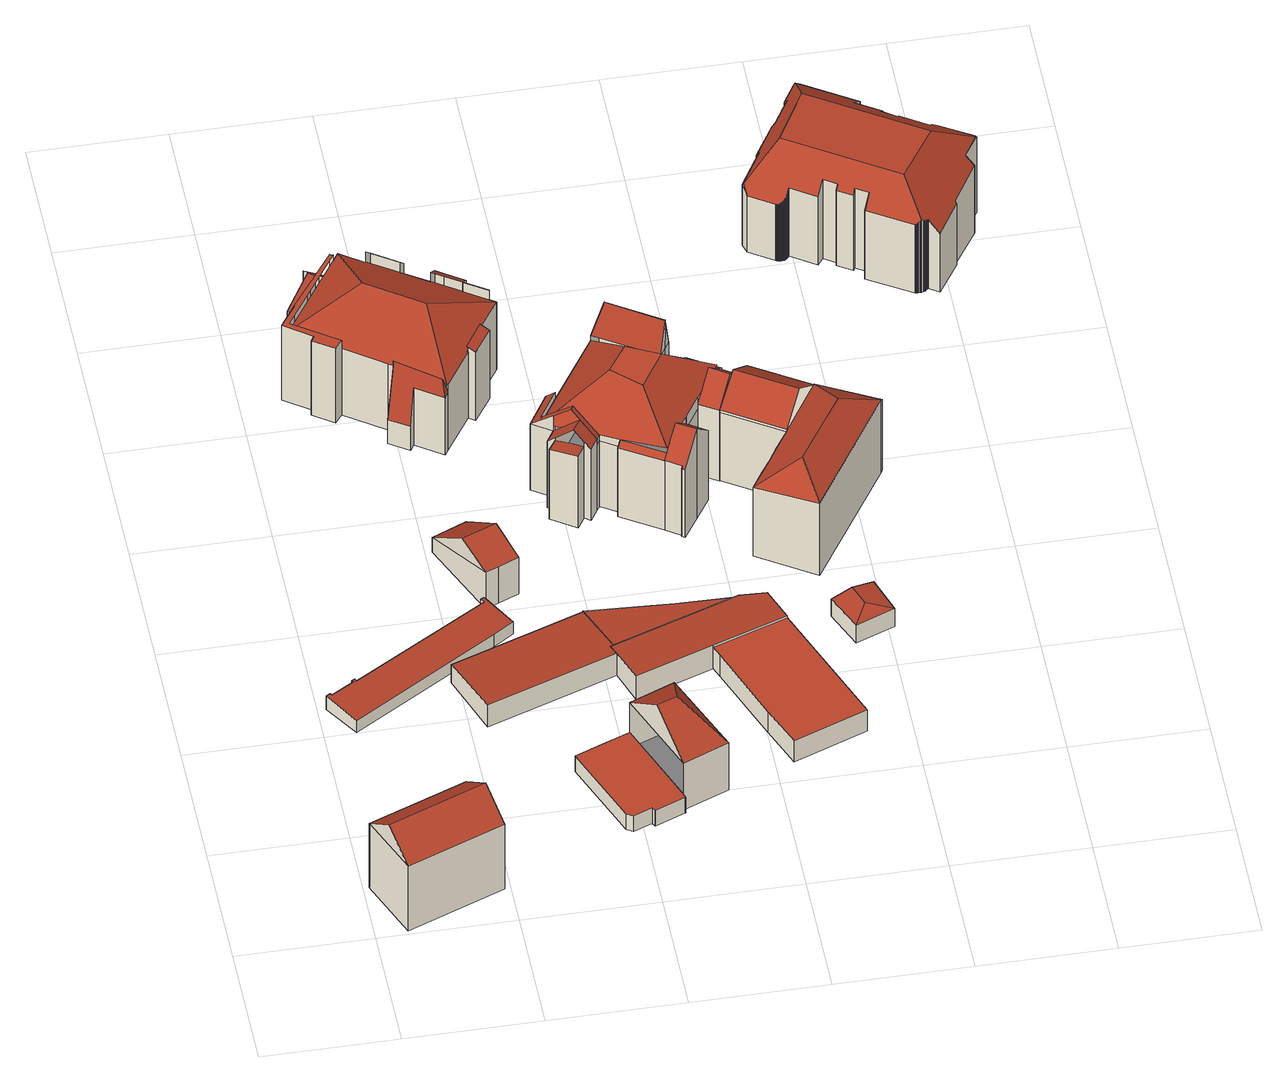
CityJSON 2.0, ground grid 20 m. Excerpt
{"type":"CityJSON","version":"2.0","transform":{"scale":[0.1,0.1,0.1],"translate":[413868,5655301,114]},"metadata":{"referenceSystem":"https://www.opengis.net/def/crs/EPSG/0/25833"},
"CityObjects":{
"building1":{"type":"Building","attributes":{"Dachtyp_tdc":"tdcGableRoof","Gemeindeschluessel":14612000,"Dachneigung":37.29,"QualitaetDacherkennung":88,"Geometrietyp2DReferenz":"3000","measuredHeight":16.18,"function":"31001_9998","roofType":"3100"},"geometry":[{"type":"Solid","lod":"2","boundaries":[[[[0,1,2,3]],[[1,4,5,2]],[[4,6,7,5]],[[6,0,3,7]],[[4,1,8]],[[0,6,9]],[[1,0,9,8]],[[6,4,8,9]],[[3,2,5,7]]]],"semantics":{"surfaces":[{"type":"WallSurface"},{"type":"RoofSurface"},{"type":"GroundSurface"}],"values":[[0,0,0,0,0,0,1,1,2]]}}]},
"building2":{"type":"Building","attributes":{"Dachtyp_tdc":"tdcPolyFlatRoof","Gemeindeschluessel":14612000,"Dachneigung":3.38,"QualitaetDacherkennung":61,"Geometrietyp2DReferenz":"3000","measuredHeight":2.63,"function":"31001_2463","roofType":"2100"},"geometry":[{"type":"Solid","lod":"2","boundaries":[[[[10,11,12,13]],[[11,14,15,12]],[[14,16,17,15]],[[16,18,19,17]],[[18,20,21,19]],[[20,22,23,21]],[[22,24,25,23]],[[24,26,27,25]],[[26,28,29,27]],[[28,30,31,29]],[[30,32,33,31]],[[32,34,35,33]],[[32,30,28,26,24,22,20,18,16,14,11,10,36,34]],[[35,37,13,12,15,17,19,21,23,25,27,29,31,33]],[[34,36,37,35]],[[36,10,13,37]]]],"semantics":{"surfaces":[{"type":"WallSurface"},{"type":"RoofSurface"},{"type":"GroundSurface"}],"values":[[0,0,0,0,0,0,0,0,0,0,0,0,1,2,0,0]]}}]},
"building3":{"type":"Building","attributes":{"Dachtyp_tdc":"tdcPolyFlatRoof","Gemeindeschluessel":14612000,"Dachneigung":4.3,"QualitaetDacherkennung":86,"Geometrietyp2DReferenz":"3000","measuredHeight":4.18,"function":"31001_9998","roofType":"2100"},"geometry":[{"type":"Solid","lod":"2","boundaries":[[[[38,39,40,41]],[[39,42,43,40]],[[42,44,45,43]],[[44,46,47,45]],[[44,42,39,38,48,49,50,46]],[[47,51,52,53,41,40,43,45]],[[46,50,51,47]],[[50,49,52,51]],[[49,48,53,52]],[[48,38,41,53]]]],"semantics":{"surfaces":[{"type":"WallSurface"},{"type":"RoofSurface"},{"type":"GroundSurface"}],"values":[[0,0,0,0,1,2,0,0,0,0]]}}]},
"building4":{"type":"Building","attributes":{"Dachtyp_tdc":"tdcFreeFormRoof","Gemeindeschluessel":14612000,"Dachneigung":38.06,"QualitaetDacherkennung":3,"Geometrietyp2DReferenz":"3000","measuredHeight":8.78,"function":"31001_2463","roofType":"5000"},"geometry":[{"type":"Solid","lod":"2","boundaries":[[[[54,55,56,57]],[[55,58,59,56]],[[58,60,61,59]],[[60,62,63,61]],[[62,54,57,63]],[[62,60,64,65,54]],[[65,64,58,55]],[[60,58,64]],[[55,54,65]],[[57,56,59,61,63]]]],"semantics":{"surfaces":[{"type":"WallSurface"},{"type":"RoofSurface"},{"type":"GroundSurface"}],"values":[[0,0,0,0,0,1,1,0,0,2]]}}]},
"building5":{"type":"Building","attributes":{"Gemeindeschluessel":14612000,"Geometrietyp2DReferenz":"3000","function":"31001_9998","roofType":"9999"},"children":["building5-1","building5-2"]},
"building5-1":{"type":"BuildingPart","attributes":{"Dachtyp_tdc":"tdcHipAndGableRoof","Dachneigung":52.91,"QualitaetDacherkennung":80,"Geometrietyp2DReferenz":"3000","measuredHeight":14.24,"roofType":"5000"},"parents":["building5"],"geometry":[{"type":"MultiSurface","lod":"2","boundaries":[[[66,67,68,69,70]],[[71,72,73,74,75]],[[72,66,70,73]],[[66,72,76]],[[77,76,72,71]],[[66,76,77,67]],[[67,77,71]],[[70,69,74,73]]],"semantics":{"surfaces":[{"type":"WallSurface"},{"type":"RoofSurface"},{"type":"GroundSurface"}],"values":[0,0,0,1,1,1,0,2]}}]},
"building5-2":{"type":"BuildingPart","attributes":{"Dachtyp_tdc":"tdcPolyFlatRoof","Dachneigung":0,"QualitaetDacherkennung":0,"Geometrietyp2DReferenz":"3000","measuredHeight":3.03,"roofType":"9999"},"parents":["building5"],"geometry":[{"type":"MultiSurface","lod":"2","boundaries":[[[78,79,80,81,82,83,68,75,84,85,86,87]],[[87,86,88,89]],[[86,85,90,88]],[[85,84,91,90]],[[84,75,74,91]],[[68,83,92,69]],[[83,82,93,92]],[[82,81,94,93]],[[81,80,95,94]],[[80,79,96,95]],[[79,78,97,96]],[[78,87,89,97]],[[89,88,90,91,74,69,92,93,94,95,96,97]],[[69,74,75,68]]],"semantics":{"surfaces":[{"type":"RoofSurface"},{"type":"WallSurface"},{"type":"GroundSurface"},{"type":"ClosureSurface","isClosure":"1","QuelleClosure":"LoD1Solid"}],"values":[0,1,1,1,1,1,1,1,1,1,1,1,2,3]}}]},
"building6":{"type":"Building","attributes":{"Gemeindeschluessel":14612000,"Geometrietyp2DReferenz":"3000","function":"31001_9998","roofType":"9999"},"children":["building6-1","building6-2","building6-3","building6-4","building6-5","building6-6","building6-7"]},
"building6-1":{"type":"BuildingPart","attributes":{"Dachtyp_tdc":"tdcHipRoof","Dachneigung":30.24,"QualitaetDacherkennung":54,"Geometrietyp2DReferenz":"3000","measuredHeight":17.68,"roofType":"3200"},"parents":["building6"],"geometry":[{"type":"MultiSurface","lod":"2","boundaries":[[[98,99,100,101]],[[99,102,103,100]],[[102,104,105,103]],[[106,107,108,109]],[[110,111,112,113]],[[111,114,115,112]],[[116,117,118,119]],[[117,120,121,122,118]],[[123,124,125,126,127]],[[124,128,129,125]],[[120,117,116,130,114,111,131]],[[99,98,132,133]],[[111,110,107,106,104,102,99,133,131]],[[132,128,124,123,120,131,133]],[[129,134,101,100,103,105,109,108,113,112,115,135,119,118,122,126,125]]],"semantics":{"surfaces":[{"type":"WallSurface"},{"type":"RoofSurface"},{"type":"GroundSurface"}],"values":[0,0,0,0,0,0,0,0,0,0,1,1,1,1,2]}}]},
"building6-2":{"type":"BuildingPart","attributes":{"Dachtyp_tdc":"tdcPolyFlatRoof","Dachneigung":23.88,"QualitaetDacherkennung":49,"Geometrietyp2DReferenz":"3000","measuredHeight":13.72,"roofType":"2100"},"parents":["building6"],"geometry":[{"type":"MultiSurface","lod":"2","boundaries":[[[136,137,138,115,114]],[[137,139,140,138]],[[139,141,116,119,140]],[[141,139,137,136,142]],[[135,115,138,140,119]]],"semantics":{"surfaces":[{"type":"WallSurface"},{"type":"RoofSurface"},{"type":"GroundSurface"}],"values":[0,0,0,1,2]}}]},
"building6-3":{"type":"BuildingPart","attributes":{"Dachtyp_tdc":"tdcGableRoof","Dachneigung":44.89,"QualitaetDacherkennung":18,"Geometrietyp2DReferenz":"3000","measuredHeight":14.55,"roofType":"3100"},"parents":["building6"],"geometry":[{"type":"MultiSurface","lod":"2","boundaries":[[[143,144,145,146]],[[144,147,148,145]],[[147,149,150,148]],[[149,151,152,150]],[[151,153,154,152]],[[155,156,157,158]],[[156,143,146,157]],[[159,160,153,151,149,147,144,143]],[[143,156,155,161,159]],[[146,145,148,150,152,154,162,158,157]]],"semantics":{"surfaces":[{"type":"WallSurface"},{"type":"RoofSurface"},{"type":"GroundSurface"}],"values":[0,0,0,0,0,0,0,1,1,2]}}]},
"building6-4":{"type":"BuildingPart","attributes":{"Dachtyp_tdc":"tdcPolyFlatRoof","Dachneigung":34.25,"QualitaetDacherkennung":25,"Geometrietyp2DReferenz":"3000","measuredHeight":14.96,"roofType":"2100"},"parents":["building6"],"geometry":[{"type":"MultiSurface","lod":"2","boundaries":[[[163,164,165,108,107]],[[164,166,167,165]],[[166,168,169,167]],[[168,170,171,169]],[[170,172,113,171]],[[172,173,110,113]],[[172,170,168,166,164,163,173]],[[108,165,167,169,171,113]]],"semantics":{"surfaces":[{"type":"WallSurface"},{"type":"RoofSurface"},{"type":"GroundSurface"}],"values":[0,0,0,0,0,0,1,2]}}]},
"building6-5":{"type":"BuildingPart","attributes":{"Dachtyp_tdc":"tdcFreeFormRoof","Dachneigung":79.54,"QualitaetDacherkennung":32,"Geometrietyp2DReferenz":"3000","measuredHeight":13.86,"roofType":"5000"},"parents":["building6"],"geometry":[{"type":"MultiSurface","lod":"2","boundaries":[[[174,175,176,177]],[[175,178,179,176]],[[178,180,181,179]],[[180,182,183,181]],[[182,184,185,183]],[[184,127,126,185]],[[186,174,177,118]],[[184,182,180,178,175,174,187]],[[174,186,187]],[[186,121,127,184,187]],[[177,176,179,181,183,185,126,122,118]]],"semantics":{"surfaces":[{"type":"WallSurface"},{"type":"RoofSurface"},{"type":"GroundSurface"}],"values":[0,0,0,0,0,0,0,1,1,1,2]}}]},
"building6-6":{"type":"BuildingPart","attributes":{"Dachtyp_tdc":"tdcPolyFlatRoof","Dachneigung":43.82,"QualitaetDacherkennung":27,"Geometrietyp2DReferenz":"3000","measuredHeight":15.1,"roofType":"2100"},"parents":["building6"],"geometry":[{"type":"MultiSurface","lod":"2","boundaries":[[[188,189,109,190]],[[189,106,109]],[[191,192,193,105,104]],[[192,188,190,193]],[[192,191,189,188]],[[190,109,105,193]]],"semantics":{"surfaces":[{"type":"WallSurface"},{"type":"RoofSurface"},{"type":"GroundSurface"}],"values":[0,0,0,0,1,2]}}]},
"building6-7":{"type":"BuildingPart","attributes":{"Dachtyp_tdc":"tdcPolyFlatRoof","Dachneigung":0,"QualitaetDacherkennung":6,"Geometrietyp2DReferenz":"3000","measuredHeight":14.35,"roofType":"1000"},"parents":["building6"],"geometry":[{"type":"MultiSurface","lod":"2","boundaries":[[[194,195,196,197]],[[195,198,199,196]],[[198,200,201,199]],[[200,202,155,158,201]],[[203,204,98,101,154,153]],[[205,194,197,129,128]],[[205,206,204,203,160,207,161,202,200,198,195,194]],[[197,196,199,201,158,162,154,101,134,129]]],"semantics":{"surfaces":[{"type":"WallSurface"},{"type":"RoofSurface"},{"type":"GroundSurface"}],"values":[0,0,0,0,0,0,1,2]}}]},
"building7":{"type":"Building","attributes":{"Dachtyp_tdc":"tdcPolyFlatRoof","Gemeindeschluessel":14612000,"Dachneigung":4.76,"QualitaetDacherkennung":68,"Geometrietyp2DReferenz":"3000","measuredHeight":3.74,"function":"31001_9998","roofType":"2100"},"geometry":[{"type":"Solid","lod":"2","boundaries":[[[[208,209,210,45]],[[209,211,212,210]],[[211,213,214,212]],[[213,215,47,214]],[[215,208,45,47]],[[215,213,211,209,208]],[[45,210,212,214,47]]]],"semantics":{"surfaces":[{"type":"WallSurface"},{"type":"RoofSurface"},{"type":"GroundSurface"}],"values":[[0,0,0,0,0,1,2]]}}]},
"building8":{"type":"Building","attributes":{"Dachtyp_tdc":"tdcPolyFlatRoof","Gemeindeschluessel":14612000,"Dachneigung":4.55,"QualitaetDacherkennung":80,"Geometrietyp2DReferenz":"3000","measuredHeight":4.51,"function":"31001_9998","roofType":"2100"},"geometry":[{"type":"Solid","lod":"2","boundaries":[[[[216,217,218,219]],[[49,50,220,221]],[[50,46,222,220]],[[46,223,224,222]],[[223,225,226,224]],[[225,227,228,226]],[[227,216,219,228]],[[227,225,223,46,50,49,217,216]],[[219,218,221,220,222,224,226,228]],[[217,49,221,218]]]],"semantics":{"surfaces":[{"type":"WallSurface"},{"type":"RoofSurface"},{"type":"GroundSurface"}],"values":[[0,0,0,0,0,0,0,1,2,0]]}}]},
"building9":{"type":"Building","attributes":{"Dachtyp_tdc":"tdcPolyFlatRoof","Gemeindeschluessel":14612000,"Dachneigung":0,"QualitaetDacherkennung":78,"Geometrietyp2DReferenz":"3000","measuredHeight":3.99,"function":"31001_9998","roofType":"1000"},"geometry":[{"type":"Solid","lod":"2","boundaries":[[[[229,230,231,232]],[[230,233,234,231]],[[233,235,236,234]],[[235,237,238,236]],[[237,239,240,238]],[[239,229,232,240]],[[239,237,235,233,230,229]],[[232,231,234,236,238,240]]]],"semantics":{"surfaces":[{"type":"WallSurface"},{"type":"RoofSurface"},{"type":"GroundSurface"}],"values":[[0,0,0,0,0,0,1,2]]}}]},
"building10":{"type":"Building","attributes":{"Gemeindeschluessel":14612000,"Geometrietyp2DReferenz":"3000","function":"31001_9998","roofType":"9999"},"children":["building10-1","building10-2","building10-3","building10-4","building10-5","building10-6","building10-7","building10-8","building10-9"]},
"building10-1":{"type":"BuildingPart","attributes":{"Dachtyp_tdc":"tdcCutTentRoof","Dachneigung":41.58,"QualitaetDacherkennung":36,"Geometrietyp2DReferenz":"3000","measuredHeight":19.08,"roofType":"9999"},"parents":["building10"],"geometry":[{"type":"MultiSurface","lod":"2","boundaries":[[[241,242,243,244]],[[245,246,247,248]],[[249,250,251,252]],[[253,254,255,256]],[[242,257,258,259,260]],[[261,262,263,264,242,260,265]],[[266,267,268,269,270,271,272,273,261,265,274]],[[258,275,276,277,278,266,274,259]],[[274,265,260,259]],[[253,279,278,277,280,281,254]],[[249,282,271,270,283,250]],[[245,284,263,262,285,246]],[[286,258,257,241]],[[241,257,242]],[[244,243,248,247,287,252,251,288,289,256,255,290]]],"semantics":{"surfaces":[{"type":"WallSurface"},{"type":"RoofSurface"},{"type":"GroundSurface"}],"values":[0,0,0,0,1,1,1,1,1,0,0,0,0,0,2]}}]},
"building10-2":{"type":"BuildingPart","attributes":{"Dachtyp_tdc":"tdcFreeFormRoof","Dachneigung":39.49,"QualitaetDacherkennung":34,"Geometrietyp2DReferenz":"3000","measuredHeight":17.74,"roofType":"5000"},"parents":["building10"],"geometry":[{"type":"MultiSurface","lod":"2","boundaries":[[[291,292,293,294]],[[292,295,296,293]],[[295,257,241,244,296]],[[281,297,298,255,254]],[[299,300,295,292,301,302,303]],[[304,280,276,303,302]],[[281,280,304,297]],[[291,301,292]],[[257,300,299,258]],[[295,300,257]],[[298,305,294,293,296,244,290,255]]],"semantics":{"surfaces":[{"type":"WallSurface"},{"type":"RoofSurface"},{"type":"GroundSurface"}],"values":[0,0,0,0,1,1,0,0,0,0,2]}}]},
"building10-3":{"type":"BuildingPart","attributes":{"Dachtyp_tdc":"tdcPolyFlatRoof","Dachneigung":45.2,"QualitaetDacherkennung":32,"Geometrietyp2DReferenz":"3000","measuredHeight":14.03,"roofType":"2100"},"parents":["building10"],"geometry":[{"type":"MultiSurface","lod":"2","boundaries":[[[306,307,308,309]],[[307,279,253,256,308]],[[279,307,306,310]],[[289,309,308,256]]],"semantics":{"surfaces":[{"type":"WallSurface"},{"type":"RoofSurface"},{"type":"GroundSurface"}],"values":[0,0,1,2]}}]},
"building10-4":{"type":"BuildingPart","attributes":{"Dachtyp_tdc":"tdcGableRoof","Dachneigung":44.23,"QualitaetDacherkennung":71,"Geometrietyp2DReferenz":"3000","measuredHeight":17.06,"roofType":"3100"},"parents":["building10"],"geometry":[{"type":"MultiSurface","lod":"2","boundaries":[[[311,312,306,309,313]],[[283,314,315,251,250]],[[314,316,317,315]],[[316,318,319,317]],[[318,320,321,319]],[[320,311,313,321]],[[316,314,283,269,322]],[[322,267,323,312,311,320,318,316]],[[313,309,289,288,251,315,317,319,321]]],"semantics":{"surfaces":[{"type":"WallSurface"},{"type":"RoofSurface"},{"type":"GroundSurface"}],"values":[0,0,0,0,0,0,1,1,2]}}]},
"building10-5":{"type":"BuildingPart","attributes":{"Dachtyp_tdc":"tdcGableRoof","Dachneigung":42.2,"QualitaetDacherkennung":54,"Geometrietyp2DReferenz":"3000","measuredHeight":16.28,"roofType":"3100"},"parents":["building10"],"geometry":[{"type":"MultiSurface","lod":"2","boundaries":[[[324,325,326]],[[324,327,328,325]],[[329,330,331,304,332]],[[332,291,327,324,329]],[[328,294,305,298,333,334,335,325]],[[327,291,294,328]],[[304,331,333,298,297]],[[331,330,334,333]],[[330,336,334]]],"semantics":{"surfaces":[{"type":"WallSurface"},{"type":"RoofSurface"},{"type":"GroundSurface"}],"values":[0,0,1,1,2,0,0,0,0]}}]},
"building10-6":{"type":"BuildingPart","attributes":{"Dachtyp_tdc":"tdcGableRoof","Dachneigung":44.76,"QualitaetDacherkennung":48,"Geometrietyp2DReferenz":"3000","measuredHeight":17.11,"roofType":"3100"},"parents":["building10"],"geometry":[{"type":"MultiSurface","lod":"2","boundaries":[[[337,338,339,340]],[[338,341,342,339]],[[341,282,249,252,342]],[[341,338,343]],[[338,337,344,273,345,343]],[[282,341,343,345,272]],[[340,339,342,252,287]]],"semantics":{"surfaces":[{"type":"WallSurface"},{"type":"RoofSurface"},{"type":"GroundSurface"}],"values":[0,0,0,0,1,1,2]}}]},
"building10-7":{"type":"BuildingPart","attributes":{"Dachtyp_tdc":"tdcPolyFlatRoof","Dachneigung":3.52,"QualitaetDacherkennung":26,"Geometrietyp2DReferenz":"3000","measuredHeight":13.69,"roofType":"2100"},"parents":["building10"],"geometry":[{"type":"MultiSurface","lod":"2","boundaries":[[[336,346,347,334]],[[346,348,349,347]],[[348,326,325,349]],[[348,346,336,350,326]],[[335,334,347,349,325]]],"semantics":{"surfaces":[{"type":"WallSurface"},{"type":"RoofSurface"},{"type":"GroundSurface"}],"values":[0,0,0,1,2]}}]},
"building10-8":{"type":"BuildingPart","attributes":{"Dachtyp_tdc":"tdcPolyFlatRoof","Dachneigung":40.1,"QualitaetDacherkennung":25,"Geometrietyp2DReferenz":"3000","measuredHeight":14.19,"roofType":"2100"},"parents":["building10"],"geometry":[{"type":"MultiSurface","lod":"2","boundaries":[[[285,351,352,247,246]],[[351,353,337,340,352]],[[351,285,344,353]],[[340,287,247,352]]],"semantics":{"surfaces":[{"type":"WallSurface"},{"type":"RoofSurface"},{"type":"GroundSurface"}],"values":[0,0,1,2]}}]},
"building10-9":{"type":"BuildingPart","attributes":{"Dachtyp_tdc":"tdcFreeFormRoof","Dachneigung":75.39,"QualitaetDacherkennung":26,"Geometrietyp2DReferenz":"3000","measuredHeight":19.2,"roofType":"5000"},"parents":["building10"],"geometry":[{"type":"MultiSurface","lod":"2","boundaries":[[[354,355,356,357]],[[355,358,359,356]],[[358,284,245,248,359]],[[360,354,357,243,242]],[[361,362,355,354,363]],[[363,354,360]],[[360,264,284,361,363]],[[358,362,361,284]],[[355,362,358]],[[357,356,359,248,243]]],"semantics":{"surfaces":[{"type":"WallSurface"},{"type":"RoofSurface"},{"type":"GroundSurface"}],"values":[0,0,0,0,1,1,1,0,0,2]}}]},
"building11":{"type":"Building","attributes":{"Dachtyp_tdc":"tdcHipAndGableRoof","Gemeindeschluessel":14612000,"Dachneigung":10.67,"QualitaetDacherkennung":38,"Geometrietyp2DReferenz":"3000","measuredHeight":3.96,"function":"31001_9998","roofType":"5000"},"geometry":[{"type":"Solid","lod":"2","boundaries":[[[[364,365,366,367]],[[365,368,369,366]],[[368,370,371,369]],[[370,364,367,371]],[[368,365,372]],[[364,370,373]],[[365,364,373,372]],[[370,368,372,373]],[[367,366,369,371]]]],"semantics":{"surfaces":[{"type":"WallSurface"},{"type":"RoofSurface"},{"type":"GroundSurface"}],"values":[[0,0,0,0,1,0,1,1,2]]}}]},
"building12":{"type":"Building","attributes":{"Gemeindeschluessel":14612000,"Geometrietyp2DReferenz":"3000","function":"31001_9998","roofType":"9999"},"children":["building12-1","building12-2"]},
"building12-1":{"type":"BuildingPart","attributes":{"Dachtyp_tdc":"tdcGableRoof","Dachneigung":37.19,"QualitaetDacherkennung":68,"Geometrietyp2DReferenz":"3000","measuredHeight":17.05,"roofType":"3100"},"parents":["building12"],"geometry":[{"type":"MultiSurface","lod":"2","boundaries":[[[374,375,376,377]],[[378,379,380,381]],[[382,383,384,380,379,385,386,387]],[[388,384,383]],[[375,381,380,384,388]],[[374,389,378,381,375]],[[376,390,391,392,393,377]],[[375,388,390,376]],[[388,383,391,390]],[[383,382,394,392,391]]],"semantics":{"surfaces":[{"type":"WallSurface"},{"type":"RoofSurface"},{"type":"GroundSurface"}],"values":[0,1,1,0,0,0,2,0,0,0]}}]},
"building12-2":{"type":"BuildingPart","attributes":{"Dachtyp_tdc":"tdcHipRoof","Dachneigung":34.79,"QualitaetDacherkennung":68,"Geometrietyp2DReferenz":"3000","measuredHeight":17.01,"roofType":"3200"},"parents":["building12"],"geometry":[{"type":"MultiSurface","lod":"2","boundaries":[[[394,395,396,392]],[[395,397,398,396]],[[399,400,401,402,397,395]],[[403,404,405]],[[399,385,389,406,407,408,403,405,400]],[[395,394,387,399]],[[404,401,400,405]],[[398,409,410,411,412,413,414,415,377,393,392,396]],[[397,402,409,398]],[[402,401,410,409]],[[401,404,411,410]],[[404,403,412,411]],[[403,408,413,412]],[[408,407,414,413]],[[407,406,415,414]],[[406,389,374,377,415]]],"semantics":{"surfaces":[{"type":"WallSurface"},{"type":"RoofSurface"},{"type":"GroundSurface"}],"values":[0,0,1,1,1,1,1,2,0,0,0,0,0,0,0,0]}}]},
"building13":{"type":"Building","attributes":{"Dachtyp_tdc":"tdcFreeFormRoof","Gemeindeschluessel":14612000,"Dachneigung":39.27,"QualitaetDacherkennung":32,"Geometrietyp2DReferenz":"3000","measuredHeight":19.17,"function":"31001_9998","roofType":"5000"},"geometry":[{"type":"Solid","lod":"2","boundaries":[[[[416,417,418,419]],[[417,420,421,418]],[[420,422,423,421]],[[422,424,425,423]],[[424,426,427,425]],[[426,428,429,427]],[[428,430,431,429]],[[430,432,433,431]],[[432,434,435,433]],[[434,436,437,435]],[[436,438,439,437]],[[438,440,441,439]],[[440,442,443,441]],[[442,444,445,443]],[[444,446,447,445]],[[446,448,449,447]],[[448,450,451,449]],[[450,452,453,451]],[[452,454,455,453]],[[454,456,457,455]],[[456,458,459,457]],[[458,460,461,459]],[[460,462,463,461]],[[462,464,465,463]],[[464,466,467,465]],[[466,468,469,467]],[[468,470,471,469]],[[470,472,473,471]],[[472,474,475,473]],[[474,476,475]],[[476,477,478,475]],[[477,479,478]],[[479,480,481,478]],[[480,482,483,481]],[[482,484,485,483]],[[484,486,487,485]],[[486,488,489,487]],[[488,490,491,489]],[[490,492,493,491]],[[492,494,493]],[[494,495,496,493]],[[495,497,498,496]],[[497,499,500,498]],[[499,501,502,500]],[[501,503,502]],[[503,504,505,502]],[[504,506,507,505]],[[506,508,509,507]],[[508,510,511,509]],[[510,512,513,511]],[[512,514,515,513]],[[514,516,517,515]],[[516,518,519,517]],[[518,520,521,519]],[[520,522,523,521]],[[522,524,525,523]],[[524,526,527,525]],[[526,528,529,527]],[[528,530,531,529]],[[530,532,533,531]],[[532,534,535,533]],[[534,536,537,535]],[[536,538,539,537]],[[538,540,541,539]],[[540,542,543,541]],[[542,544,545,543]],[[544,546,547,545]],[[546,548,549,547]],[[548,550,551,549]],[[550,552,553,551]],[[552,554,555,553]],[[554,556,557,555]],[[556,558,559,557]],[[558,560,561,559]],[[560,562,563,561]],[[562,564,565,563]],[[564,416,419,565]],[[566,554,552,550,548,546,544,542,540,538,536,534,532,567,568,569]],[[564,562,560,558,556,566,569,570,432,430,428,426,424,422,420,417,416]],[[468,466,464,462,460,458,456,454,452,450,448,446,444,442,440,438,436,434,432,570,571,572,514,512,510,508,506,504,503,501,499,497,495,494,492,490,488,486,484,482,480,479,477,476,474,472,470]],[[568,567,530,528,526,524,522,520,518,516,572,571]],[[570,569,568,571]],[[532,530,567]],[[556,554,566]],[[516,514,572]],[[419,418,421,423,425,427,429,431,433,435,437,439,441,443,445,447,449,451,453,455,457,459,461,463,465,467,469,471,473,475,478,481,483,485,487,489,491,493,496,498,500,502,505,507,509,511,513,515,517,519,521,523,525,527,529,531,533,535,537,539,541,543,545,547,549,551,553,555,557,559,561,563,565]]]],"semantics":{"surfaces":[{"type":"WallSurface"},{"type":"RoofSurface"},{"type":"GroundSurface"}],"values":[[0,0,0,0,0,0,0,0,0,0,0,0,0,0,0,0,0,0,0,0,0,0,0,0,0,0,0,0,0,0,0,0,0,0,0,0,0,0,0,0,0,0,0,0,0,0,0,0,0,0,0,0,0,0,0,0,0,0,0,0,0,0,0,0,0,0,0,0,0,0,0,0,0,0,0,0,0,1,1,1,1,1,0,0,0,2]]}}]}
},
"vertices":[
[8,95,128],[153,152,128],[153,152,5],[8,95,5],[190,59,129],[190,59,5],[45,1,129],[45,1,5],[172,105,167],[27,48,167],
[56,477,28],[58,473,28],[58,473,2],[56,477,2],[258,594,28],[258,594,2],[254,600,28],[254,600,2],[259,603,28],[259,603,2],[261,600,28],[261,600,2],[291,551,25],[291,551,2],[261,532,25],[261,532,2],[45,399,25],[45,399,2],[12,451,28],[12,451,2],[18,455,28],[18,455,2],[20,452,28],[20,452,2],[54,472,28],[54,472,2],[52,475,28],[52,475,2],
[190,473,36],[280,505,36],[280,505,2],[190,473,2],[328,522,36],[328,522,2],[387,543,36],[387,543,2],[415,465,42],[415,465,2],[224,378,44],[416,446,44],[410,463,42],[410,463,2],[416,446,2],[224,378,2],
[262,606,72],[210,729,30],[210,729,2],[262,606,2],[261,751,30],[261,751,2],[312,627,72],[312,627,2],[282,614,72],[282,614,2],[290,680,90],[239,659,90],
[527,194,96],[459,166,96],[459,166,36],[459,166,6],[527,194,6],[408,299,94],[475,326,94],[475,326,6],[408,299,6],[408,299,36],[464,245,148],[434,233,148],
[384,137,36],[412,148,36],[415,142,36],[416,142,36],[460,160,36],[461,160,36],[397,295,36],[367,283,36],[326,267,36],[375,143,36],[326,267,6],[375,143,6],[367,283,6],[397,295,6],[461,160,6],[460,160,6],[416,142,6],[415,142,6],[412,148,6],[384,137,6],
[153,1181,135],[162,1194,135],[162,1194,3],[153,1181,3],[196,1170,135],[196,1170,3],[197,1171,135],[197,1171,3],[240,1143,134],[278,1118,134],[278,1118,3],[240,1143,3],[351,1070,133],[360,1064,133],[360,1064,3],[351,1070,3],[329,1018,132],[329,1018,3],[305,977,129],[267,921,128],[267,921,3],[305,977,3],[265,922,129],[265,922,112],[265,922,3],[201,968,130],[193,974,130],[193,974,3],[201,968,3],[201,968,112],[135,1014,131],[135,1014,3],[303,978,131],[257,1032,179],[70,1060,131],[177,1087,179],[70,1060,3],[303,978,3],
[329,1018,140],[341,1010,134],[341,1010,3],[314,971,134],[314,971,3],[305,977,139],[303,978,140],
[112,1151,148],[117,1157,141],[117,1157,3],[112,1151,3],[108,1163,141],[108,1163,3],[131,1195,101],[131,1195,3],[135,1193,101],[135,1193,3],[149,1183,101],[149,1183,3],[83,1092,132],[74,1098,132],[74,1098,3],[83,1092,3],[121,1144,148],[122,1146,146],[116,1138,146],[121,1144,3],
[278,1118,152],[286,1130,143],[286,1130,3],[297,1122,143],[297,1122,3],[325,1103,143],[325,1103,3],[318,1092,151],[318,1092,3],[351,1070,151],[351,1070,152],
[261,912,112],[222,939,112],[222,939,3],[261,912,3],[216,929,49],[216,929,3],[187,948,48],[187,948,3],[197,961,134],[197,961,3],[198,963,145],[198,963,3],[267,921,112],[259,920,141],
[247,1154,140],[240,1143,153],[247,1154,3],[197,1171,154],[205,1182,140],[205,1182,3],
[124,1000,146],[94,1021,146],[94,1021,3],[124,1000,3],[99,1029,146],[99,1029,3],[59,1058,146],[59,1058,3],[83,1092,146],[149,1183,146],[153,1181,146],[135,1014,146],[70,1060,146],[121,1144,146],
[387,543,32],[387,548,32],[387,548,2],[515,536,36],[515,536,2],[602,531,39],[602,531,2],[415,465,39],
[548,434,48],[434,394,48],[434,394,3],[548,434,3],[410,463,3],[416,446,3],[415,465,3],[602,531,42],[602,531,3],[641,528,43],[641,528,3],[659,473,48],[659,473,3],
[600,297,45],[555,416,45],[555,416,5],[600,297,5],[548,434,45],[548,434,5],[659,473,45],[659,473,5],[735,275,45],[735,275,5],[625,233,45],[625,233,5],
[407,869,126],[475,974,126],[475,974,0],[407,869,0],[563,918,126],[588,902,126],[588,902,0],[563,918,0],[596,815,126],[574,781,126],[574,781,0],[596,815,0],[478,761,126],[452,778,126],[452,778,0],[478,761,0],[407,869,127],[379,825,127],[479,847,191],[507,889,191],[633,873,149],[588,902,143],[563,918,139],[536,935,135],[555,866,190],[537,724,150],[541,731,150],[553,749,150],[565,768,150],[574,781,150],[596,815,149],[604,828,149],[629,866,149],[519,810,190],[382,823,127],[451,779,137],[452,778,137],[478,761,141],[478,761,140],[452,778,136],[452,778,127],[596,815,135],[574,781,134],[563,918,135],[588,902,142],[379,825,126],[633,873,0],[553,749,0],[537,724,0],[379,825,0],
[393,807,127],[364,827,127],[364,827,0],[393,807,0],[395,876,127],[395,876,0],[448,772,127],[448,772,0],[379,825,139],[407,869,139],[393,807,156],[415,793,178],[419,800,178],[448,772,136],[426,786,0],
[532,717,132],[473,754,132],[473,754,0],[532,717,0],[537,724,140],
[554,702,133],[532,717,133],[554,702,0],[601,764,134],[601,764,0],[580,732,171],[580,732,0],[557,697,130],[557,697,0],[553,700,130],[553,700,0],[553,749,171],[537,724,141],
[391,782,138],[391,782,0],[391,782,134],[381,789,127],[381,789,0],[414,768,163],[427,759,147],[436,753,136],[426,786,163],[436,753,0],[427,759,0],[414,768,0],[427,759,137],
[642,886,126],[669,869,126],[669,869,0],[642,886,0],[623,798,135],[623,798,0],[644,830,171],[633,873,142],[617,848,171],
[416,742,137],[416,742,0],[380,766,134],[380,766,0],[414,768,136],
[597,915,129],[597,915,0],[642,886,129],
[491,999,135],[578,942,135],[578,942,0],[491,999,0],[571,931,135],[571,931,0],[475,974,135],[571,930,191],[571,931,186],[495,978,192],
[789,527,39],[808,469,40],[808,469,6],[789,527,6],[750,446,40],[750,446,6],[726,504,39],[726,504,6],[769,482,46],[757,515,46],
[707,744,132],[623,798,132],[623,798,1],[707,744,1],[707,744,136],[732,784,172],[649,837,172],[623,798,136],[759,829,132],[677,881,132],[669,869,143],[760,827,133],[761,827,132],[760,828,132],[669,869,132],[707,744,133],[669,869,1],[677,881,1],[759,829,1],[761,827,1],[759,829,131],
[760,830,131],[760,830,1],[761,832,129],[761,832,1],[761,827,133],[781,757,171],[844,774,140],[846,777,138],[642,644,133],[725,590,140],[713,652,171],[688,715,133],[674,692,133],[660,671,133],[846,777,1],[844,774,1],[725,590,1],[642,644,1],[660,671,1],[674,692,1],[688,715,1],
[971,1114,137],[970,1113,137],[970,1113,4],[971,1114,4],[969,1112,138],[969,1112,4],[968,1111,138],[968,1111,4],[967,1110,139],[967,1110,4],[966,1110,139],[966,1110,4],[965,1109,140],[965,1109,4],[964,1109,141],[964,1109,4],[961,1108,143],[961,1108,4],[960,1108,142],[960,1108,4],[959,1108,140],[959,1108,4],[957,1108,139],[957,1108,4],[956,1108,138],[956,1108,4],[955,1108,137],[955,1108,4],[953,1108,136],[953,1108,4],[952,1108,135],[952,1108,4],[889,1148,135],[889,1148,4],[897,1160,157],[897,1160,4],[879,1171,157],[879,1171,4],[877,1167,148],[877,1167,4],[855,1181,148],[855,1181,4],[858,1185,156],[858,1185,4],[839,1197,156],[839,1197,4],[831,1186,135],[831,1186,4],[794,1210,135],[794,1210,4],[793,1209,133],[793,1209,4],[793,1208,132],[793,1208,4],[792,1208,131],[792,1208,4],[792,1207,129],[792,1207,4],[791,1206,128],[791,1206,4],[791,1206,127],[790,1205,126],[790,1205,4],[790,1205,124],[789,1204,123],[789,1204,4],[788,1204,122],[788,1204,4],[787,1204,121],[787,1204,4],[787,1203,120],[787,1203,4],[786,1203,119],[786,1203,4],[785,1203,118],[785,1203,4],[784,1203,117],[784,1203,4],[784,1203,116],[783,1203,116],[783,1203,4],[782,1203,115],[782,1203,4],[781,1203,114],[781,1203,4],[780,1203,114],[780,1203,4],[780,1203,113],[779,1203,113],[779,1203,4],[778,1203,113],[778,1203,4],[777,1204,112],[777,1204,4],[776,1205,112],[776,1205,4],[775,1205,112],[775,1205,4],[739,1228,112],[739,1228,4],[735,1243,120],[735,1243,4],[768,1293,128],[768,1293,4],[764,1295,121],[764,1295,4],[794,1340,128],[794,1340,4],[798,1338,136],[798,1338,4],[821,1372,142],[821,1372,4],[818,1379,132],[818,1379,4],[835,1404,137],[835,1404,4],[845,1406,137],[845,1406,4],[920,1358,137],[920,1358,4],[908,1339,155],[908,1339,4],[944,1316,155],[944,1316,4],[940,1310,161],[940,1310,4],[961,1296,161],[961,1296,4],[964,1302,155],[964,1302,4],[1002,1278,155],[1002,1278,4],[1008,1286,147],[1008,1286,4],[1015,1288,142],[1015,1288,4],[1061,1258,143],[1061,1258,4],[1063,1249,149],[1063,1249,4],[1042,1217,148],[1042,1217,4],[1053,1210,133],[1053,1210,4],[1016,1154,125],[1016,1154,4],[1018,1152,122],[1018,1152,4],[986,1104,116],[986,1104,4],[1061,1246,152],[838,1405,141],[833,1328,196],[995,1224,196],[945,1153,190],[789,1254,190],[736,1239,125]
]}
